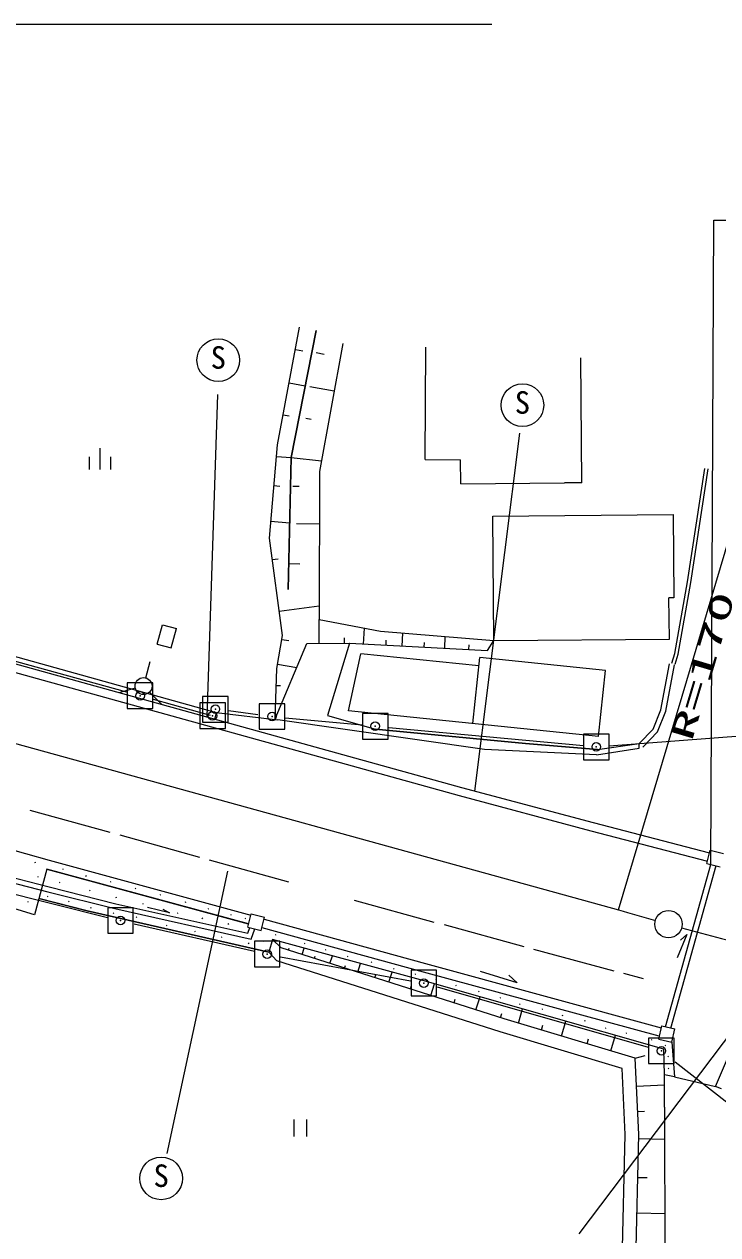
# Model space of a CAD drawing. Units: millimetres, scale not verified. Extents: x 40000 to 680000, y 20000 to 380000.
# Drawn here: x 135033 to 175754, y 246567 to 317604 of the extents above; entities that cross this region are included whole.
import ezdxf
from ezdxf.enums import TextEntityAlignment as Align

# ---------------------------------------------------------------- set-up
doc = ezdxf.new("R2010")
doc.units = ezdxf.units.MM
doc.header["$LTSCALE"] = 1000
doc.header["$PDMODE"] = 32
doc.header["$PDSIZE"] = 500
doc.layers.add('M-BGD-RSTR', color=7, linetype='Continuous', lineweight=13)
doc.styles.add('ＭＳ ゴシック', font='')
doc.styles.get('ＭＳ ゴシック').set_extended_font_data('MS Gothic')

msp = doc.modelspace()

# ---------------------------------------------------------------- linework, layer by layer
at = {"layer": 'M-BGD-RSTR'}
for p, q in [((149902, 292916), (151199, 299821)), ((152177, 299633), (150698, 292169)), ((150955, 298524), (151396, 298441)), ((153740, 298865), (152373, 291365)), ((158578, 292061), (158610, 298661)), ((152183, 298336), (152643, 298247)), ((167763, 290690), (167709, 298026)), ((150585, 296555), (151532, 296377)), ((151794, 296344), (153236, 296099)), ((145777, 276955), (146401, 295885)), ((150234, 294684), (150589, 294617)), ((151563, 294486), (151890, 294430)), ((161496, 272605), (164137, 293605)), ((139501, 291472), (139501, 292722)), ((149425, 287453), (149902, 292916)), ((138876, 291472), (138876, 292222)), ((140126, 291472), (140126, 292222)), ((149843, 292243), (150698, 292169)), ((150698, 292169), (150531, 284436)), ((150698, 292169), (152487, 291989)), ((158578, 292061), (160658, 292051)), ((160669, 290638), (160658, 292051)), ((152373, 291365), (152351, 282667)), ((173976, 284875), (174984, 291537)), ((174174, 284842), (175181, 291507)), ((77234, 291183), (169918, 265641)), ((160669, 290638), (166763, 290683)), ((167763, 290690), (166763, 290683)), ((149694, 290531), (150043, 290500)), ((150799, 290501), (151178, 290488)), ((169918, 265641), (177059, 289600)), ((103676, 288616), (160704, 272817)), ((149511, 288436), (150615, 288339)), ((162537, 288733), (173136, 288843)), ((162607, 281435), (162537, 288733)), ((173137, 288842), (173178, 283940)), ((103543, 288135), (160572, 272335)), ((108518, 287720), (146305, 277221)), ((151024, 288307), (152365, 288287)), ((150196, 281734), (149425, 287453)), ((149596, 286185), (149937, 286231)), ((150564, 285950), (151207, 285936)), ((173240, 280680), (173976, 284875)), ((173434, 280632), (174174, 284842)), ((150003, 283166), (152353, 283483)), ((173178, 283940), (172878, 283936)), ((172915, 281527), (172878, 283936)), ((142849, 281233), (143158, 282364)), ((143158, 282364), (143978, 282138)), ((143668, 281007), (143978, 282138)), ((152351, 282667), (155951, 281987)), ((152360, 281266), (152351, 282667)), ((154954, 281234), (155003, 282166)), ((149871, 279805), (150196, 281734)), ((150158, 281507), (150575, 281437)), ((153839, 281275), (153837, 281606)), ((155951, 281987), (162607, 281435)), ((156275, 281166), (156291, 281465)), ((157215, 281117), (157254, 281879)), ((158522, 281048), (158536, 281313)), ((159720, 280986), (159756, 281671)), ((162232, 280855), (162607, 281435)), ((162607, 281435), (172915, 281527)), ((141057, 278409), (132924, 280646)), ((142849, 281233), (143668, 281007)), ((149773, 276836), (151624, 281261)), ((151624, 281261), (154134, 281277)), ((154134, 281277), (152847, 277035)), ((154069, 277315), (154792, 280664)), ((154134, 281277), (162232, 280855)), ((161727, 279953), (154792, 280664)), ((161138, 280912), (161152, 281185)), ((173058, 280114), (173240, 280680)), ((173249, 280053), (173434, 280632)), ((142169, 279246), (142427, 280212)), ((149913, 280054), (151039, 279864)), ((161380, 276565), (161776, 280438)), ((169152, 279682), (161776, 280438)), ((172410, 277376), (172921, 280069)), ((172699, 277293), (173216, 280014)), ((149773, 276836), (149871, 279805)), ((168755, 275810), (169152, 279682)), ((141557, 278633), (140591, 278374)), ((142588, 278948), (141088, 278948)), ((141088, 278948), (141088, 277448)), ((142588, 277448), (142588, 278948)), ((149838, 278804), (150080, 278796)), ((142394, 278410), (143101, 277703)), ((145965, 277045), (142617, 277978)), ((146843, 277774), (145343, 277774)), ((145343, 277774), (145343, 276274)), ((147007, 278157), (145507, 278157)), ((145507, 278157), (145507, 276657)), ((146843, 276274), (146843, 277774)), ((147007, 276657), (147007, 278157)), ((141088, 277448), (142588, 277448)), ((146206, 277283), (146160, 277153)), ((146305, 277221), (146207, 276816)), ((146305, 277221), (149929, 276777)), ((148756, 277073), (147025, 277305)), ((150332, 277732), (148832, 277732)), ((148832, 277732), (148832, 276232)), ((150332, 276232), (150332, 277732)), ((168755, 275810), (154069, 277315)), ((156392, 277158), (154892, 277158)), ((154892, 277158), (154892, 275658)), ((156392, 275658), (156392, 277158)), ((171962, 276245), (172410, 277376)), ((172220, 276079), (172699, 277293)), ((145507, 276657), (147007, 276657)), ((162062, 275050), (149929, 276777)), ((154867, 276468), (150346, 276890)), ((152847, 277035), (155658, 276246)), ((188561, 276706), (169383, 275248)), ((145343, 276274), (146843, 276274)), ((148832, 276232), (150332, 276232)), ((154892, 275658), (156392, 275658)), ((155658, 276246), (164473, 275398)), ((167864, 275262), (156445, 276322)), ((169370, 275946), (167870, 275946)), ((167870, 275946), (167870, 274446)), ((169370, 274446), (169370, 275946)), ((171141, 275387), (171962, 276245)), ((171358, 275180), (172220, 276079)), ((168630, 274740), (162062, 275050)), ((164473, 275398), (168685, 275034)), ((168630, 274740), (171143, 275113)), ((168685, 275034), (171141, 275387)), ((171144, 275114), (171141, 275387)), ((167870, 274446), (169370, 274446)), ((160704, 272817), (168433, 270755)), ((160572, 272335), (168305, 270272)), ((135361, 271478), (140066, 270192)), ((168433, 270755), (175262, 268971)), ((140646, 270029), (145331, 268729)), ((168305, 270272), (175143, 268486)), ((133711, 269332), (136503, 268559)), ((136503, 268559), (148338, 265313)), ((145898, 268576), (150557, 267287)), ((175112, 268361), (175303, 269137)), ((175303, 269137), (176089, 268944)), ((132612, 267976), (136496, 266980)), ((136356, 268013), (135636, 265345)), ((135663, 268406), (135707, 268431)), ((148211, 264807), (136356, 268013)), ((136356, 268013), (148190, 264813)), ((137296, 268025), (137339, 268050)), ((146965, 267902), (143406, 251335)), ((172689, 258769), (175352, 268302)), ((172990, 258701), (175651, 268228)), ((175112, 268361), (175898, 268167)), ((132396, 267721), (136421, 266689)), ((135836, 267571), (135879, 267596)), ((137103, 267231), (137146, 267256)), ((138638, 267616), (138681, 267641)), ((140102, 267270), (140146, 267295)), ((132999, 266929), (139921, 265194)), ((136405, 266421), (136448, 266446)), ((136423, 266689), (140352, 265704)), ((136496, 266980), (140421, 265996)), ((138871, 266755), (138914, 266780)), ((141549, 266873), (141592, 266898)), ((143017, 266512), (143060, 266537)), ((135636, 265345), (133063, 266135)), ((135246, 266100), (135290, 266124)), ((138732, 265572), (135895, 266304)), ((135920, 266297), (138732, 265572)), ((137635, 266110), (137678, 266135)), ((138933, 265743), (138976, 265768)), ((141440, 265758), (139940, 265758)), ((139940, 265758), (139940, 264258)), ((140352, 265704), (148366, 263922)), ((140421, 265996), (148168, 264274)), ((140422, 266352), (140465, 266377)), ((141440, 264258), (141440, 265758)), ((141995, 265988), (142039, 266013)), ((143561, 265460), (142263, 265768)), ((144490, 266076), (144533, 266101)), ((145825, 265695), (145868, 265720)), ((154412, 266193), (159086, 264912)), ((149393, 263153), (138732, 265572)), ((138732, 265572), (149393, 263153)), ((140248, 265425), (140291, 265450)), ((141607, 265194), (141651, 265219)), ((143168, 265675), (143561, 265460)), ((144034, 265443), (144077, 265468)), ((145468, 265134), (145511, 265159)), ((147167, 265341), (147210, 265365)), ((148005, 265128), (148049, 265152)), ((148165, 264623), (148360, 265399)), ((148360, 265399), (149141, 265202)), ((148947, 264427), (149141, 265202)), ((149112, 265084), (158585, 262487)), ((141488, 264818), (148563, 263201)), ((143385, 264720), (143429, 264744)), ((145051, 264359), (145095, 264384)), ((146998, 264799), (147042, 264824)), ((148165, 264623), (148947, 264427)), ((148168, 264274), (148277, 264595)), ((148366, 263922), (148568, 264522)), ((148990, 264599), (158454, 262004)), ((159689, 264771), (164374, 263482)), ((139940, 264258), (141440, 264258)), ((146615, 264033), (146658, 264058)), ((148190, 263664), (148234, 263689)), ((150051, 263789), (148551, 263789)), ((148551, 263789), (148551, 262289)), ((149073, 263792), (149116, 263817)), ((149605, 263900), (149393, 263153)), ((158306, 261522), (149605, 263900)), ((150111, 263405), (149605, 263900)), ((149780, 264169), (149823, 264194)), ((150051, 262289), (150051, 263789)), ((151485, 263661), (151529, 263686)), ((173942, 264183), (173371, 262824)), ((173572, 263855), (173942, 264183)), ((149867, 262643), (149393, 263153)), ((150090, 262886), (157715, 261477)), ((163209, 259234), (150111, 263405)), ((150552, 263265), (150590, 263383)), ((151343, 263013), (151464, 263392)), ((152079, 262779), (152122, 262916)), ((152718, 263286), (152762, 263310)), ((152981, 262491), (153124, 262939)), ((154006, 262898), (154049, 262922)), ((164937, 263331), (169657, 262053)), ((148551, 262289), (150051, 262289)), ((162973, 258469), (149867, 262643)), ((153842, 262217), (153888, 262362)), ((154612, 261972), (154776, 262487)), ((155401, 262554), (155444, 262578)), ((156720, 262159), (156763, 262184)), ((158585, 262487), (172425, 258718)), ((155621, 261651), (155673, 261814)), ((156449, 261387), (156637, 261978)), ((159244, 262087), (157744, 262087)), ((157744, 262087), (157744, 260587)), ((157985, 261855), (158028, 261880)), ((172585, 257468), (158306, 261522)), ((158454, 262004), (172295, 258235)), ((159198, 261522), (159241, 261547)), ((159244, 260587), (159244, 262087)), ((163975, 261347), (161819, 262023)), ((163483, 261796), (163975, 261347)), ((170225, 261910), (171380, 261601)), ((157713, 260984), (157778, 261187)), ((158907, 260604), (159125, 261290)), ((159274, 261112), (171675, 257572)), ((160371, 261186), (160415, 261211)), ((161710, 260833), (161754, 260858)), ((157744, 260587), (159244, 260587)), ((160268, 260171), (160341, 260401)), ((161558, 259760), (161803, 260529)), ((162982, 260462), (163025, 260487)), ((164109, 260088), (164152, 260113)), ((162999, 259301), (163079, 259552)), ((164044, 258983), (164296, 259822)), ((165441, 259806), (165485, 259831)), ((166626, 259430), (166669, 259455)), ((177336, 259519), (167593, 246625)), ((170908, 256924), (163209, 259234)), ((165400, 258577), (165484, 258858)), ((166579, 258223), (166842, 259099)), ((167934, 259117), (167978, 259142)), ((169167, 258692), (169210, 258717)), ((172287, 258039), (172461, 258819)), ((172461, 258819), (173226, 258649)), ((173051, 257868), (173226, 258649)), ((170136, 256320), (162973, 258469)), ((168083, 257772), (168169, 258059)), ((169478, 257353), (169754, 258272)), ((170379, 258398), (170423, 258423)), ((173193, 258113), (171693, 258113)), ((171693, 258113), (171693, 256613)), ((171859, 258010), (171902, 258035)), ((172287, 258039), (173051, 257868)), ((173051, 257868), (173203, 255842)), ((173193, 256613), (173193, 258113)), ((172623, 255949), (172585, 257468)), ((172662, 257666), (172705, 257691)), ((175626, 255267), (176612, 257592)), ((170908, 256924), (171491, 257078)), ((171124, 252454), (170908, 256924)), ((171693, 256613), (173193, 256613)), ((172822, 257014), (172865, 257039)), ((173257, 256716), (179229, 252038)), ((170323, 252444), (170136, 256320)), ((173203, 255842), (172623, 255949)), ((172631, 254046), (172623, 255949)), ((172845, 256310), (172888, 256335)), ((173203, 255842), (175626, 255267)), ((170987, 255280), (172626, 255359)), ((175971, 255140), (175626, 255267)), ((171059, 253797), (171450, 253816)), ((172631, 254046), (172642, 237391)), ((150866, 253341), (150866, 252341)), ((151616, 253341), (151616, 252341)), ((169965, 237541), (170323, 252444)), ((170765, 237522), (171124, 252454)), ((171118, 252216), (172633, 252179)), ((171063, 249933), (171612, 249920)), ((171013, 247859), (172635, 247820))]:
    msp.add_line(p, q, dxfattribs=at)
for points in [[(112016, 289068), (127991, 317604), (162491, 317604)], [(175352, 268302), (175512, 306104), (210012, 306104)], [(150531, 284436), (150698, 292169), (152177, 299633)], [(168685, 275034), (164473, 275398), (155658, 276246)]]:
    msp.add_lwpolyline(points, dxfattribs=at)
for centre, radius in [((146429, 297892), 1253), ((164283, 295250), 1253), ((142040, 278763), 500), ((172859, 264793), 800), ((143077, 249878), 1253)]:
    msp.add_circle(centre, radius, dxfattribs=at)
for start, end in [(253.40382, 254.16121), (254.69712, 280.48758)]:
    msp.add_arc((218777, 429575), 171060, start, end, dxfattribs=at)
for p in [(141838, 278198), (146093, 277024), (146257, 277407), (149582, 276982), (155642, 276408), (168620, 275196), (140690, 265008), (149301, 263039), (158494, 261337), (172443, 257363)]:
    msp.add_point(p, dxfattribs=at)

# ---------------------------------------------------------------- texts
at = {"layer": 'M-BGD-RSTR', "style": 'ＭＳ ゴシック'}
for p in [(146429, 296992), (164283, 294350), (143077, 248978)]:
    msp.add_text('S', height=1320, dxfattribs=at).set_placement(p, align=Align.BOTTOM_CENTER)
at = {"layer": 'M-BGD-RSTR', "style": 'ＭＳ ゴシック', "width": 2}
msp.add_text('R=170', height=1320, rotation=73.404, dxfattribs=at).set_placement((172955, 275830), align=Align.TOP_LEFT)

doc.saveas('drawing.dxf')
